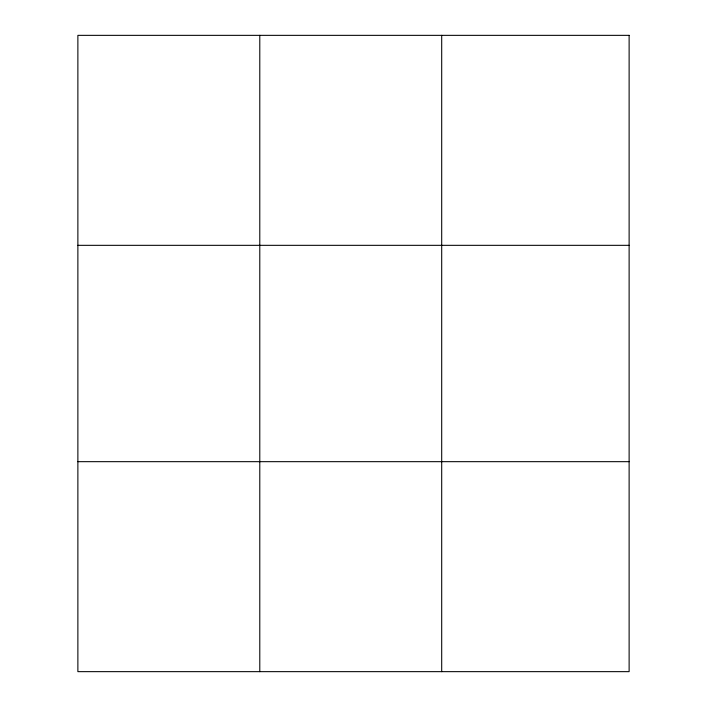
<?xml version="1.0" encoding="UTF-8"?>
<svg xmlns="http://www.w3.org/2000/svg" width="707" height="707" viewBox="0 0 707 707"><rect width="100%" height="100%" fill="white"/><g stroke="black" fill="none" stroke-linecap="round" stroke-linejoin="round"><path stroke-width="1.06" d="M259.787 671.65L259.787 35.35M441.698 671.65L441.698 35.35M77.876 245.329L629.124 245.329M77.876 461.671L629.124 461.671M629.124 35.35L629.124 671.65L77.876 671.65L77.876 35.35L629.124 35.35"/></g></svg>
